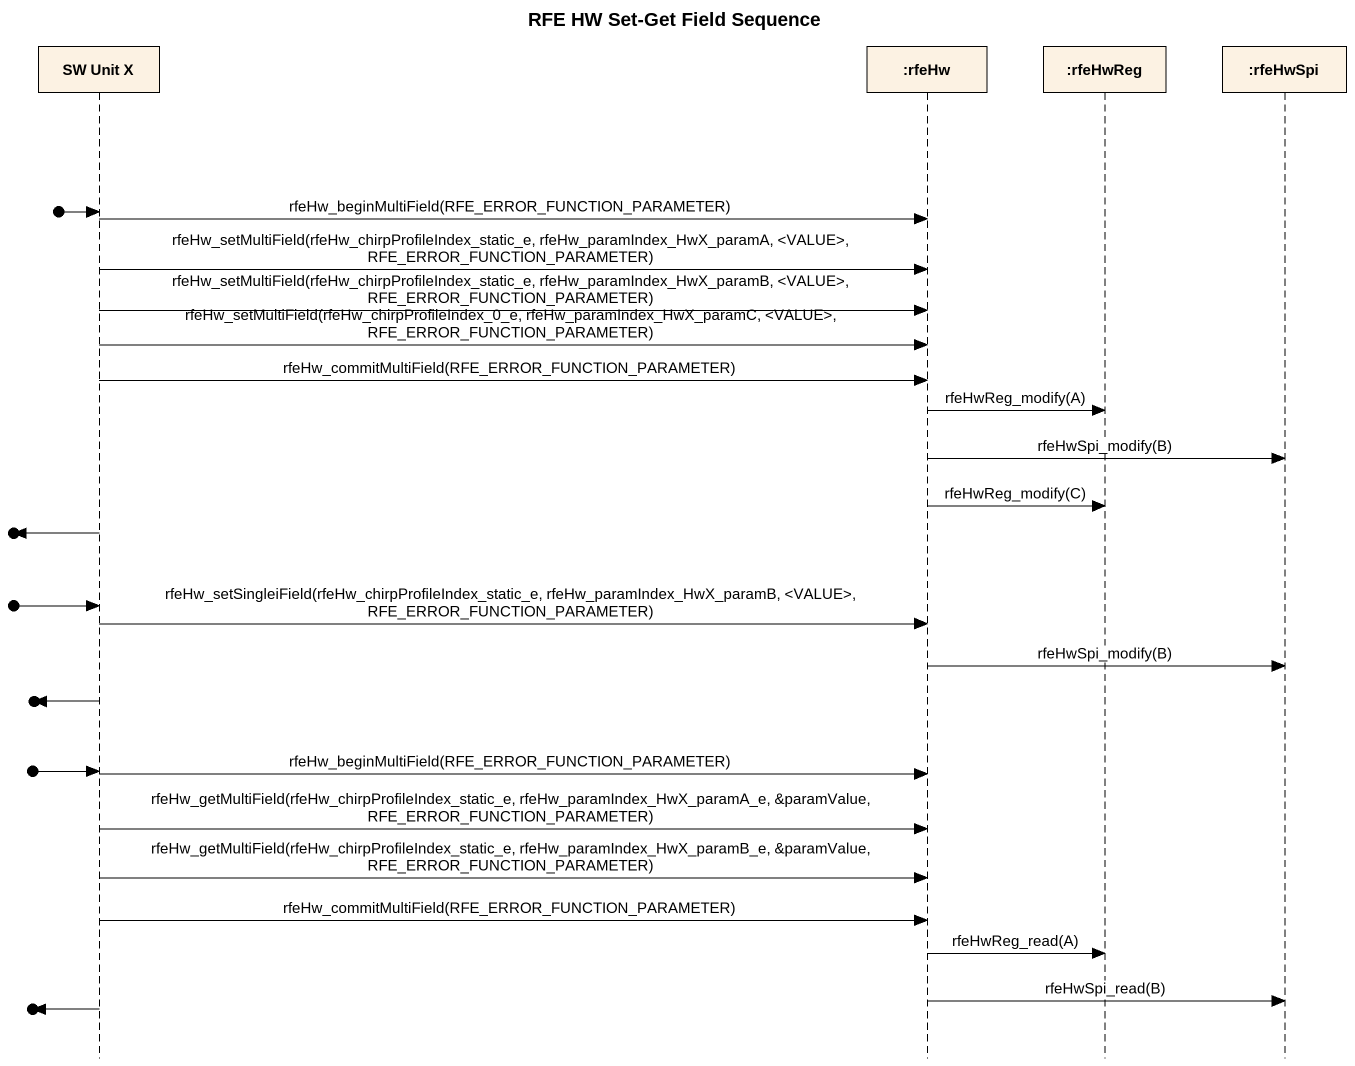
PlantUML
@startuml
title RFE HW Set-Get Field Sequence
hide footbox
participant "SW Unit X" as SW_Unit_X
participant ":rfeHw" as rfeHw
participant ":rfeHwReg" as rfeHwReg
participant ":rfeHwSpi" as rfeHwSpi

[o-> SW_Unit_X
SW_Unit_X -> rfeHw : rfeHw_beginMultiField(RFE_ERROR_FUNCTION_PARAMETER)
SW_Unit_X -> rfeHw : rfeHw_setMultiField(rfeHw_chirpProfileIndex_static_e, rfeHw_paramIndex_HwX_paramA, <VALUE>, RFE_ERROR_FUNCTION_PARAMETER)
SW_Unit_X -> rfeHw : rfeHw_setMultiField(rfeHw_chirpProfileIndex_static_e, rfeHw_paramIndex_HwX_paramB, <VALUE>, RFE_ERROR_FUNCTION_PARAMETER)
SW_Unit_X -> rfeHw : rfeHw_setMultiField(rfeHw_chirpProfileIndex_0_e, rfeHw_paramIndex_HwX_paramC, <VALUE>, RFE_ERROR_FUNCTION_PARAMETER)
SW_Unit_X -> rfeHw : rfeHw_commitMultiField(RFE_ERROR_FUNCTION_PARAMETER)
rfeHw -> rfeHwReg : rfeHwReg_modify(A)
rfeHw -> rfeHwSpi : rfeHwSpi_modify(B)
rfeHw -> rfeHwReg : rfeHwReg_modify(C)
[o<- SW_Unit_X
[o-> SW_Unit_X
SW_Unit_X -> rfeHw : rfeHw_setSingleiField(rfeHw_chirpProfileIndex_static_e, rfeHw_paramIndex_HwX_paramB, <VALUE>, RFE_ERROR_FUNCTION_PARAMETER)
rfeHw -> rfeHwSpi : rfeHwSpi_modify(B)
[o<- SW_Unit_X
[o-> SW_Unit_X
SW_Unit_X -> rfeHw : rfeHw_beginMultiField(RFE_ERROR_FUNCTION_PARAMETER)
SW_Unit_X -> rfeHw : rfeHw_getMultiField(rfeHw_chirpProfileIndex_static_e, rfeHw_paramIndex_HwX_paramA_e, &paramValue, RFE_ERROR_FUNCTION_PARAMETER)
SW_Unit_X -> rfeHw : rfeHw_getMultiField(rfeHw_chirpProfileIndex_static_e, rfeHw_paramIndex_HwX_paramB_e, &paramValue, RFE_ERROR_FUNCTION_PARAMETER)
SW_Unit_X -> rfeHw : rfeHw_commitMultiField(RFE_ERROR_FUNCTION_PARAMETER)
rfeHw -> rfeHwReg : rfeHwReg_read(A)
rfeHw -> rfeHwSpi : rfeHwSpi_read(B)
[o<- SW_Unit_X
@enduml
